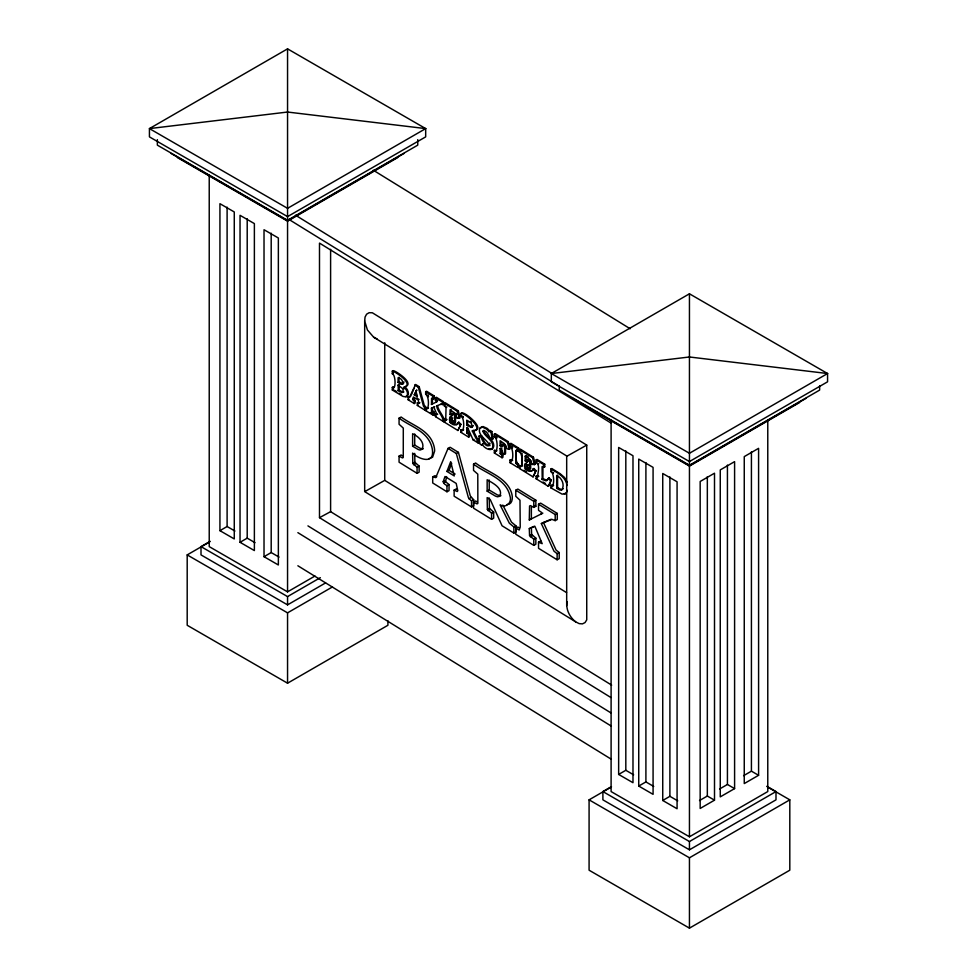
<?xml version="1.0" encoding="UTF-8"?>
<svg xmlns="http://www.w3.org/2000/svg" width="977" height="977" viewBox="0 0 977 977"><rect width="100%" height="100%" fill="white"/><g stroke="black" fill="none" stroke-linecap="round" stroke-linejoin="round"><path stroke-width="1.47" d="M528.496 457.175L526.078 455.685L525.199 456.161L525.199 460.875L527.189 461.95L528.667 459.3L530.682 460.546L530.682 468.545L529.79 469.033L527.775 467.788L527.165 464.857L525.199 463.513C521.877 468.496 530.926 474.859 533.051 469.009L533.943 468.52L536.007 470.658L533.051 476.874L519.385 468.435L519.385 465.821L522.121 465.87L522.084 453.316M552.701 485.801L553.593 485.313L550.894 485.276C554.618 489.013 554.533 472.673 550.894 471.622L550.894 469.009L551.785 468.533L560.065 473.637L564.547 477.484L567.21 482.284M515.917 450.568L515.893 463.159L517.725 464.796L517.725 467.409L518.604 466.933L518.604 464.319C514.903 463.269 514.879 446.721 518.604 450.666L515.917 450.568L517.102 449.86M364.677 320.957L365.056 317.049L366.607 314.191L369.135 312.701L372.347 312.774L586.737 445.109L586.737 619.858L585.052 622.569L582.426 623.876L579.153 623.619L575.624 621.824L364.677 491.614L364.677 320.957L367.437 329.994L373.629 337.175L567.063 456.198M575.624 621.824C569.725 617.122 565.622 609.343 567.063 601.698M473.393 425.569L472.025 426.973L467.617 424.555L467.617 420.892M431.455 404.454L432.347 403.977L432.469 398.005L431.578 398.482L431.455 404.454L437.269 401.547M542.956 466.176L542.894 478.608L547.022 480.391L549.086 477.912L551.175 480.049L549.086 485.74L548.195 486.228L536.141 478.779L536.141 476.165L538.828 476.251L537.594 476.923L536.141 476.165M413.711 398.066L413.662 399.227L415.152 400.46L415.152 403.074L414.26 403.55L414.26 400.936L412.636 399.227L413.418 397.004L418.217 399.972L418.901 403.11L417.326 402.829L417.326 405.443L424.8 410.059L425.691 409.571M446.965 491.773L446.965 485.679L444.486 484.018L443.192 481.71L444.999 476.507L456.198 483.42L457.798 490.759L457.224 491.516L454.134 490.1L454.134 496.194L471.561 506.953L473.637 505.83L473.637 499.735L470.316 495.937L458.408 452.375L450.128 447.271L448.052 448.394L435.754 477.619L432.701 476.874L432.701 482.968L446.965 491.773L449.041 490.649L449.041 484.555L445.573 481.685L446.611 476.581M491.981 449.09C495.937 441.47 484.983 437.281 482.858 431.223C485.935 428.976 489.257 436.072 490.173 438.575L493.177 438.685L491.822 431.516L490.198 430.515L488.866 431.675A9.636 5.373 61.6 0 0 486.167 428.805L482.076 426.986L479.976 427.743C476.764 435.449 487.303 439.161 489.379 445.292C486.009 448.187 481.808 439.968 481.05 436.841L478.925 436.145L480.049 444.156L481.734 445.194L483.127 443.68M481.734 445.194L482.235 444.156C484.018 448.455 492.945 452.949 493.788 445.927C493.825 439.088 485.728 436.511 483.749 430.747L483.884 430.271M444.254 419.451L445.707 420.22L446.99 419.499L444.254 419.451L444.254 422.064L457.92 430.491L460.875 424.274L458.811 422.149L456.686 424.568L451.936 422.76L451.008 421.869L450.947 416.654L450.055 417.13C447.539 421.869 453.548 427.083 457.578 424.091M460.875 424.274L457.92 430.491M533.051 476.874L536.007 470.658M548.195 486.228L551.175 480.049M414.248 394.83L416.739 390.153L414.248 394.83L417.387 396.76L415.86 390.629M446.941 471.427L450.702 461.645L454.268 475.946L446.941 471.427L449.017 470.303L451.704 463.318M433.385 415.347L433.385 412.734L431.565 411.122L431.455 408.178L432.347 407.702L432.457 410.645L434.264 412.257L434.264 414.871L433.385 415.347L425.667 410.596L425.691 406.957L424.262 405.333L419.157 386.66L415.616 384.474L409.448 397.48L408.142 397.163L408.142 399.776L414.26 403.55M411.268 395.013L413.979 388.431M458.286 423.285L458.811 422.149M533.418 469.656L533.943 468.52M549.086 477.912L546.143 480.867L542.211 479.451L542.076 466.652L544.739 466.798L544.739 464.185L537.032 459.422L536.141 459.898L536.141 462.512C540.66 465.174 537.606 473.21 537.594 476.923M480.342 428.268L482.956 426.509L487.059 428.329A9.636 5.373 61.6 0 1 489.758 431.187L490.198 430.515M406.786 396.344C408.752 393.255 406.42 389.347 404.002 387.246L404.893 386.758C415.616 383.851 395.685 370.698 393.206 370.649L392.314 371.126L392.314 373.739C395.929 374.789 396.027 391.288 392.314 387.393L393.829 387.295M410.731 396.332L408.142 397.163M495.986 451.118L496.878 450.641L494.35 450.373C498.172 454.598 497.904 437.501 494.35 436.719L494.35 434.106L495.241 433.629L508.309 441.689L510.092 448.822L509.2 449.298L507.161 448.883L504.486 443.766L500.114 440.749L500.114 445.756L502.459 446.477L502.605 444.474L503.497 443.998L505.536 445.256L505.536 453.707L504.645 454.183L502.605 452.925L502.239 450.189L500.114 448.504L501.873 448.565M563.326 488.634L561.641 489.782L557.623 487.645L557.574 475.115L556.682 475.604L556.731 488.121L559.503 490.014L561.702 489.965C565.109 485.203 561.958 477.692 556.682 475.604M427.157 408.765L428.366 408.081L425.667 407.983C429.416 411.83 429.282 395.429 425.667 394.329L425.667 391.716L426.558 391.24L434.264 395.99L434.264 398.604L431.578 398.482M436.377 402.035L436.719 401.242L435.424 400.338L435.424 397.737L436.304 397.248L443.448 401.657L443.448 404.27L440.444 404.429M540.782 514.281L541.698 513.694L541.563 512.424L538.535 510.336L538.535 504.242L540.611 503.118L557.281 513.413L557.281 519.508L555.205 520.631L551.944 519.373L541.356 523.599L553.983 551.175L557.134 553.678L557.134 559.772L559.21 558.649L559.21 552.555L556.06 550.051L543.432 522.475L551.065 519.288M445.707 420.22L446.062 407.421L444.254 405.797L444.254 403.183L445.133 402.707L458.323 410.841L460.13 417.924L457.187 418.022L454.439 412.782L450.055 409.79L450.055 414.492L452.058 415.567L453.523 412.929L455.538 414.175L455.538 422.174L454.659 422.65L452.644 421.405L452.033 418.486L450.055 417.13M519.385 465.821C523.098 469.558 523.061 453.243 519.385 452.168L519.385 449.554L520.277 449.078L533.466 457.224L535.262 464.295L532.331 464.393L529.571 459.153L525.199 456.161M462.39 430.503L463.623 429.819L460.9 429.721C464.612 433.617 464.698 417.228 460.9 416.153L460.9 413.454L461.779 412.978C464.783 411.366 487.376 430.405 473.173 430.454L472.282 430.93L476.251 438.783L478.168 440.383L478.168 442.996L479.06 442.52L479.06 439.906L477.13 438.307L473.173 430.454M512.4 460.375L510.006 460.045C513.792 464.087 513.633 447.417 510.006 446.379L510.006 443.778L510.898 443.289L518.604 448.052L518.604 450.666M287.556 48.85L149.432 128.598L149.432 136.878L287.556 216.613L425.679 136.878L425.679 128.598L287.556 48.85L287.556 220.326L417.753 145.146L417.753 139.626M404.087 153.426L287.556 220.704L171.024 153.426M397.7 157.566L287.556 221.156L177.411 157.566M219.935 530.658L234.272 538.938L234.272 211.96L219.935 203.692L219.935 530.658L227.104 526.518L234.932 531.036M325.585 582.915L287.556 604.873L201.006 554.899L201.006 546.619L210.189 541.319M387.918 620.774L387.918 625.268L287.556 683.204L187.193 625.268L187.193 554.899L209.64 541.942M240.037 542.296L254.374 550.576L254.374 223.599L240.037 215.319L240.037 542.296L247.205 538.156L255.021 542.675M689.444 293.796L551.321 373.532L551.321 381.812L689.444 461.559L827.568 381.812L827.568 373.532L689.444 293.796L689.444 465.26L559.247 390.092L559.247 385.952M264.022 556.695L278.36 564.975L278.36 237.997L264.022 229.729L264.022 556.695L271.191 552.555L279.019 557.073M209.225 175.396L209.225 546.619L287.556 591.854L314.973 576.027M201.006 546.619L287.556 596.593L320.334 577.663M187.193 554.899L287.556 612.848L332.461 586.921M689.444 465.26L819.642 390.092L819.642 385.952M572.913 398.372L689.444 465.65L805.976 398.372M799.589 402.512L689.444 466.102L579.3 402.512M618.649 774.431L632.986 782.711L632.986 455.734L618.649 447.454L618.649 774.431L625.817 770.291L633.633 774.81M766.811 786.265L775.994 791.565L775.994 799.845L689.444 849.819L602.894 799.845L602.894 791.565L610.759 787.022M767.36 786.888L789.807 799.845L789.807 870.202L689.444 928.15L589.082 870.202L589.082 799.845L611.529 786.888M638.738 786.058L653.076 794.338L653.076 467.372L638.738 459.092L638.738 786.058L645.907 781.93L653.723 786.436M662.736 800.468L677.073 808.748L677.073 481.771L662.736 473.491L662.736 800.468L669.904 796.328L677.72 800.847M699.508 800.554L707.336 796.035L714.505 800.175L714.505 473.198L700.167 481.478L700.167 808.455L714.505 800.175M719.609 788.976L727.425 784.47L734.594 788.61L734.594 461.632L720.257 469.913L720.257 796.878L734.594 788.61M743.595 775.677L751.423 771.171L758.592 775.298L758.592 448.333L744.254 456.613L744.254 783.578L758.592 775.298M611.101 420.342L611.101 791.565L689.444 836.788L767.775 791.565L767.775 420.342M602.894 791.565L689.444 841.539L775.994 791.565M589.082 799.845L689.444 857.794L789.807 799.845M489.99 445.585C485.569 445.72 483.188 439.98 481.942 436.365L478.925 436.145M392.314 373.739L393.206 373.263L393.206 370.649M398.091 382.337C404.637 388.467 403.941 378.404 398.091 377.733L398.091 382.337L398.982 381.86L403.293 383.912L403.953 381.885M398.091 385.109L402.707 388.626L403.33 391.862L401.852 392.656L398.335 390.629L398.091 385.109L398.982 384.633L399.227 390.141L402.744 392.168L403.867 391.936M392.314 387.393L392.314 390.006L393.206 389.518L393.206 386.916M398.152 390.25L399.031 389.762M398.335 390.629L399.227 390.141M414.724 384.95L418.266 387.148L419.157 386.66M408.142 399.776L409.033 399.3M412.636 399.227L413.527 398.75M412.77 399.703L413.662 399.227M425.667 394.329L426.558 393.841M414.26 400.936L415.152 400.46M427.474 396.003L428.024 394.891M417.326 402.829L419.536 402.964M418.657 403.44L419.792 402.634M425.667 391.716L433.385 396.479L434.264 395.99M417.326 405.443L418.217 404.966M402.39 455.77L401.144 454.989L399.068 456.112L402.5 457.944L403.269 457.517L403.293 428.109L399.068 424.25L399.068 418.156L401.144 417.032C411.671 424.861 426.778 429.135 432.542 442.044A15.62 8.708 61.6 0 1 434.643 451.008L432.603 457.199L429.025 458.689M418.266 387.148L423.371 405.809L423.7 406.505L424.58 406.029M435.424 400.338L436.304 399.862M424.8 410.059L424.8 407.446L425.691 406.957M436.719 401.242L437.598 400.753M425.667 410.596L426.558 410.108M435.424 397.737L442.569 402.145L443.448 401.657M443.387 421.527C443.057 416.214 437.574 411.805 436.634 406.029L437.513 405.54C438.465 411.329 443.937 415.738 444.279 421.05L443.387 421.527L435.424 416.605L435.424 413.992L437.684 414.272M431.565 411.122L432.457 410.645M431.895 411.708L432.787 411.232M444.254 405.797L445.133 405.308M433.385 412.734L434.264 412.257M446.062 407.421L446.941 406.945M435.424 416.605L436.304 416.129M450.055 414.492L450.947 414.016L452.949 415.091L452.058 415.567M443.387 418.913L444.279 418.437M444.254 403.183L457.444 411.317L458.323 410.841M452.644 413.405L454.659 414.651L455.538 414.175M444.254 422.064L445.133 421.575M452.033 418.486L452.913 418.009M457.187 418.022L458.079 417.533M460.9 416.153L462.695 416.214M450.116 422.345L451.008 421.869M452.644 421.405L453.523 420.928M450.336 422.723L451.227 422.235M462.426 417.228L463.318 416.752L462.707 417.753M412.624 446.233L418.266 449.53L420 450.067L422.162 449.225C425.251 442.459 418.217 436.292 412.624 433.727L412.624 446.233L414.7 445.109L420.342 448.406L423.285 448.797M466.725 425.044L471.134 427.462L472.428 426.754L471.268 423.212L466.725 420.159L466.725 425.044L467.617 424.555M468.63 437.11L468.63 434.496L466.811 432.86L466.725 427.804L467.617 427.315L467.702 432.371L469.51 434.02L469.51 436.634L468.63 437.11L460.9 432.335L460.9 429.721M460.9 432.335L461.779 431.858M466.811 432.86L467.702 432.371M467.104 433.422L467.995 432.945M414.883 462.304L419.133 466.102L419.133 472.196L417.069 473.308L417.069 467.214L412.807 463.428L414.883 462.304L414.7 453.365M468.63 434.496L469.51 434.02M413.54 464.759L415.604 463.635M610.906 422.98L319.491 243.102L319.491 517.663L330.605 511.667L611.651 685.133M482.858 431.223L483.749 430.747M417.069 467.214L419.133 466.102M466.725 427.804L468.044 428.61L473.112 439.87L474.004 439.394M488.866 431.675L489.758 431.187M481.05 436.841L481.942 436.365M489.318 430.991L490.93 431.993L491.822 431.516M478.168 440.383L479.06 439.906M448.052 448.394L456.332 453.499L458.408 452.375M490.173 438.575L493.177 438.685M494.35 436.719L495.754 436.56M495.803 437.745L496.695 437.256M496.145 438.319L497.037 437.843M432.701 476.874L434.777 475.75L436.78 476.703M500.114 445.756L501.006 445.28L502.886 446.233L501.995 446.721M494.35 434.106L507.417 442.166L508.309 441.689M502.605 444.474L504.645 445.732L505.536 445.256M477.264 501.983L475.616 500.969L473.54 502.08L477.045 503.912L477.851 503.411L477.79 474.15L473.54 470.413L473.54 464.124L475.616 463.013C487.828 472.453 508.174 477.448 511.997 494.716C512.876 498.465 512.192 504.657 507.112 504.474M494.35 450.373L494.35 452.986L495.241 452.51M443.192 481.71L445.268 480.586M510.006 446.379L511.606 446.342M443.497 482.809L445.573 481.685M501.103 453.023L502.947 454.659L502.947 457.26L502.056 457.749L502.056 455.135L500.212 453.499L501.103 453.023L501.006 448.028M511.496 447.405L512.375 446.929M500.542 454.073L501.433 453.597M511.814 448.028L512.705 447.551M502.056 455.135L502.947 454.659M446.965 485.679L449.041 484.555M510.006 443.778L517.725 448.528L518.604 448.052M519.385 452.168L520.973 452.119M454.134 490.1L456.198 488.976L457.26 489.599M511.508 460.851L512.705 460.191M510.006 460.045L510.006 462.646L510.898 462.17M515.893 463.159L516.784 462.683M516.174 463.684L517.053 463.196M517.725 464.796L518.604 464.319M525.199 460.875L526.078 460.387L528.081 461.474L527.189 461.95M519.385 449.554L532.575 457.7L533.466 457.224M527.775 459.788L529.79 461.034L530.682 460.546M520.839 466.591L522.121 465.87M519.385 468.435L520.277 467.959M527.165 464.857L528.056 464.38M527.604 465.65L528.496 465.174M532.331 464.393L535.262 464.295M456.332 453.499L468.239 497.049L468.984 498.673L471.061 497.549M536.141 462.512L537.032 462.036M525.247 468.728L526.139 468.252L526.078 463.025M527.775 467.788L528.667 467.299M525.467 469.094L526.359 468.618L530.89 470.987L532.709 470.462M487.157 491.15L495.437 496.096L497.44 496.792L499.845 496.243C503.387 488.097 492.628 483.029 487.157 479.756L487.157 491.15L489.221 490.039L497.513 494.973L500.92 495.681M537.936 464.185L538.828 463.709M471.561 506.953L471.561 500.859L473.637 499.735M536.141 459.898L543.847 464.661L544.739 464.185M536.141 478.779L537.032 478.303M519.214 527.873L517.859 527.043L515.783 528.154L519.239 529.986L520.228 527.043L519.984 500.212L515.783 496.292L515.783 490.198L517.859 489.086L535.848 500.187L535.848 506.281L533.784 507.405L530.474 505.585L529.571 506.001L529.29 519.923L542.846 513.157M550.894 471.622L551.785 471.146M552.384 472.66L553.593 472.758L552.701 473.247M542.003 479.084L542.894 478.608M542.211 479.451L543.102 478.974M489.44 508.272L493.666 512.107L493.666 518.201L491.59 519.312L491.59 513.218L487.364 509.396L489.44 508.272L489.221 497.94M488.036 510.727L490.112 509.603M491.59 513.218L493.666 512.107M552.347 486.045L553.238 485.557M550.894 485.276L550.894 487.889L551.785 487.413M556.731 488.121L557.623 487.645M557 488.561L557.891 488.085M515.783 490.198L533.784 501.311L535.848 500.187M473.54 464.124C485.764 473.564 506.098 478.559 509.921 495.827C512.302 502.141 506.575 508.516 500.126 504.914L509.371 523.232L513.865 526.969L515.929 525.846L515.929 531.94L513.865 533.063L502.056 525.773L490.21 499.491L487.157 497.598L487.364 509.396M529.29 519.923L531.366 518.811L531.366 507.075M538.535 504.242L555.205 514.537L557.281 513.413M531.366 527.519L531.622 534.37L535.848 538.144L535.848 544.238L533.784 545.361L533.784 539.267L529.558 535.494L529.29 528.63L534.15 526.347M541.356 523.599L543.432 522.475M529.558 535.494L531.622 534.37M530.303 536.849L532.38 535.726M533.784 539.267L535.848 538.144M557.134 559.772L538.535 548.292L538.535 542.198L540.611 541.075L541.343 541.539M557.134 553.678L559.21 552.555M566.562 592.612L384.73 480.366L365.056 491.455M586.737 445.109L566.684 456.344L566.684 605.606M566.196 493.251L562.129 494.154L550.894 487.889M431.455 408.178L434.741 406.701M436.634 406.029L441.335 403.953M529.29 528.63L534.871 526.298L542.186 543.664L538.535 542.198M492.164 449.066L488.927 448.822M564.059 493.873L565.158 493.739M405.528 396.467L406.762 396.418M404.002 387.246C414.724 384.34 394.793 371.187 392.314 371.126M472.282 430.93C486.485 430.881 463.892 411.842 460.9 413.454M373.629 337.175L377.159 338.97M432.86 397.822L434.264 398.604M287.556 220.326L157.358 145.146L157.358 139.626M373.312 170.218L630.165 328.76M295.542 215.221L552.396 373.764M289.045 219.495L558.881 386.049M550.894 469.009C557.562 472.721 565.927 477.057 567.063 485.532M544.067 466.371L544.739 466.798M415.14 394.342L417.228 395.636M450.947 416.654L451.655 417.094M416.703 398.005L419.109 399.483M435.424 413.992L436.988 414.627L433.849 407.189M394.39 390.25L396.747 391.716M399.117 393.169L401.474 394.635M430.417 412.489L434.264 414.871M476.532 440.957L479.06 442.52M524.002 470.255L526.481 471.793M543.053 482.027L545.471 483.517M392.314 390.006L402.939 396.393L405.87 396.894L407.678 395.868C409.632 392.766 407.311 388.87 404.893 386.758M473.112 439.87L478.168 442.996M494.35 452.986L502.056 457.749M510.006 462.646L517.725 467.409M399.068 418.156C409.595 425.972 424.702 430.246 430.466 443.167A15.62 8.708 61.6 0 1 432.567 452.131C432.896 464.612 417.631 458.396 412.624 453.108L412.807 463.428M534.663 505.549L535.848 506.281M449.017 470.303L455.123 474.065M515.929 525.846L511.447 522.109L502.825 505.06M417.069 473.308L399.068 462.206L399.068 456.112M491.59 519.312L473.54 508.174L473.54 502.08M533.784 545.361L515.783 534.248L515.783 528.154M319.491 517.663L610.906 697.529M307.95 525.882L610.796 712.807M297.875 532.648L611.346 726.143M297.875 565.768L611.346 759.263M470.218 421.282L471.378 422.064M424.8 407.446L423.7 406.505M471.561 500.859L468.984 498.673M548.195 478.388L550.283 480.525M533.051 469.009L535.127 471.134M457.92 422.626L459.984 424.751M456.125 413.234L456.857 414.431M403.599 388.15L404.002 388.907M489.611 443.008L490.1 443.949M532.575 457.7L534.37 464.783M457.444 411.317L459.239 418.4M507.417 442.166L509.2 449.298M490.93 431.993L492.286 439.174M500.212 453.499L500.114 448.504M428.353 395.526L428.463 396.711M751.423 451.801L751.423 771.171M727.425 465.101L727.425 784.47M707.336 476.666L707.336 796.035M689.444 465.565L689.444 836.788M689.444 841.539L689.444 849.819M689.444 857.794L689.444 928.15M669.904 476.959L669.904 796.328M645.907 462.548L645.907 781.93M625.817 450.922L625.817 770.291M555.205 514.537L555.205 520.631M543.847 464.661L543.847 467.275M533.784 501.311L533.784 507.405M529.79 461.034L529.79 469.033M528.667 459.3L528.667 460.02M526.078 455.685L526.078 460.387M517.725 448.528L517.725 451.142M513.865 526.969L513.865 533.063M504.645 445.732L504.645 454.183M503.497 443.998L503.497 444.999M501.006 441.519L501.006 445.28M489.221 480.061L489.221 490.039M454.659 414.651L454.659 422.65M453.523 412.929L453.523 413.65M450.947 409.302L450.947 414.016M442.569 402.145L442.569 404.747M433.385 396.479L433.385 399.08M414.7 433.996L414.7 445.109M398.982 377.256L398.982 381.86M384.73 342.78L384.73 480.366M330.605 249.306L330.605 511.667M287.556 220.631L287.556 591.854M287.556 596.593L287.556 604.873M287.556 612.848L287.556 683.204M271.191 233.185L271.191 552.555M247.205 218.787L247.205 538.156M227.104 207.148L227.104 526.518M567.185 490.271A10.771 6.009 61.6 0 1 565.304 493.727M425.679 128.598L287.556 208.333L149.432 128.598L287.556 112.037L425.679 128.598M827.568 373.532L689.444 453.279L551.321 373.532L689.444 356.984L827.568 373.532"/></g></svg>
